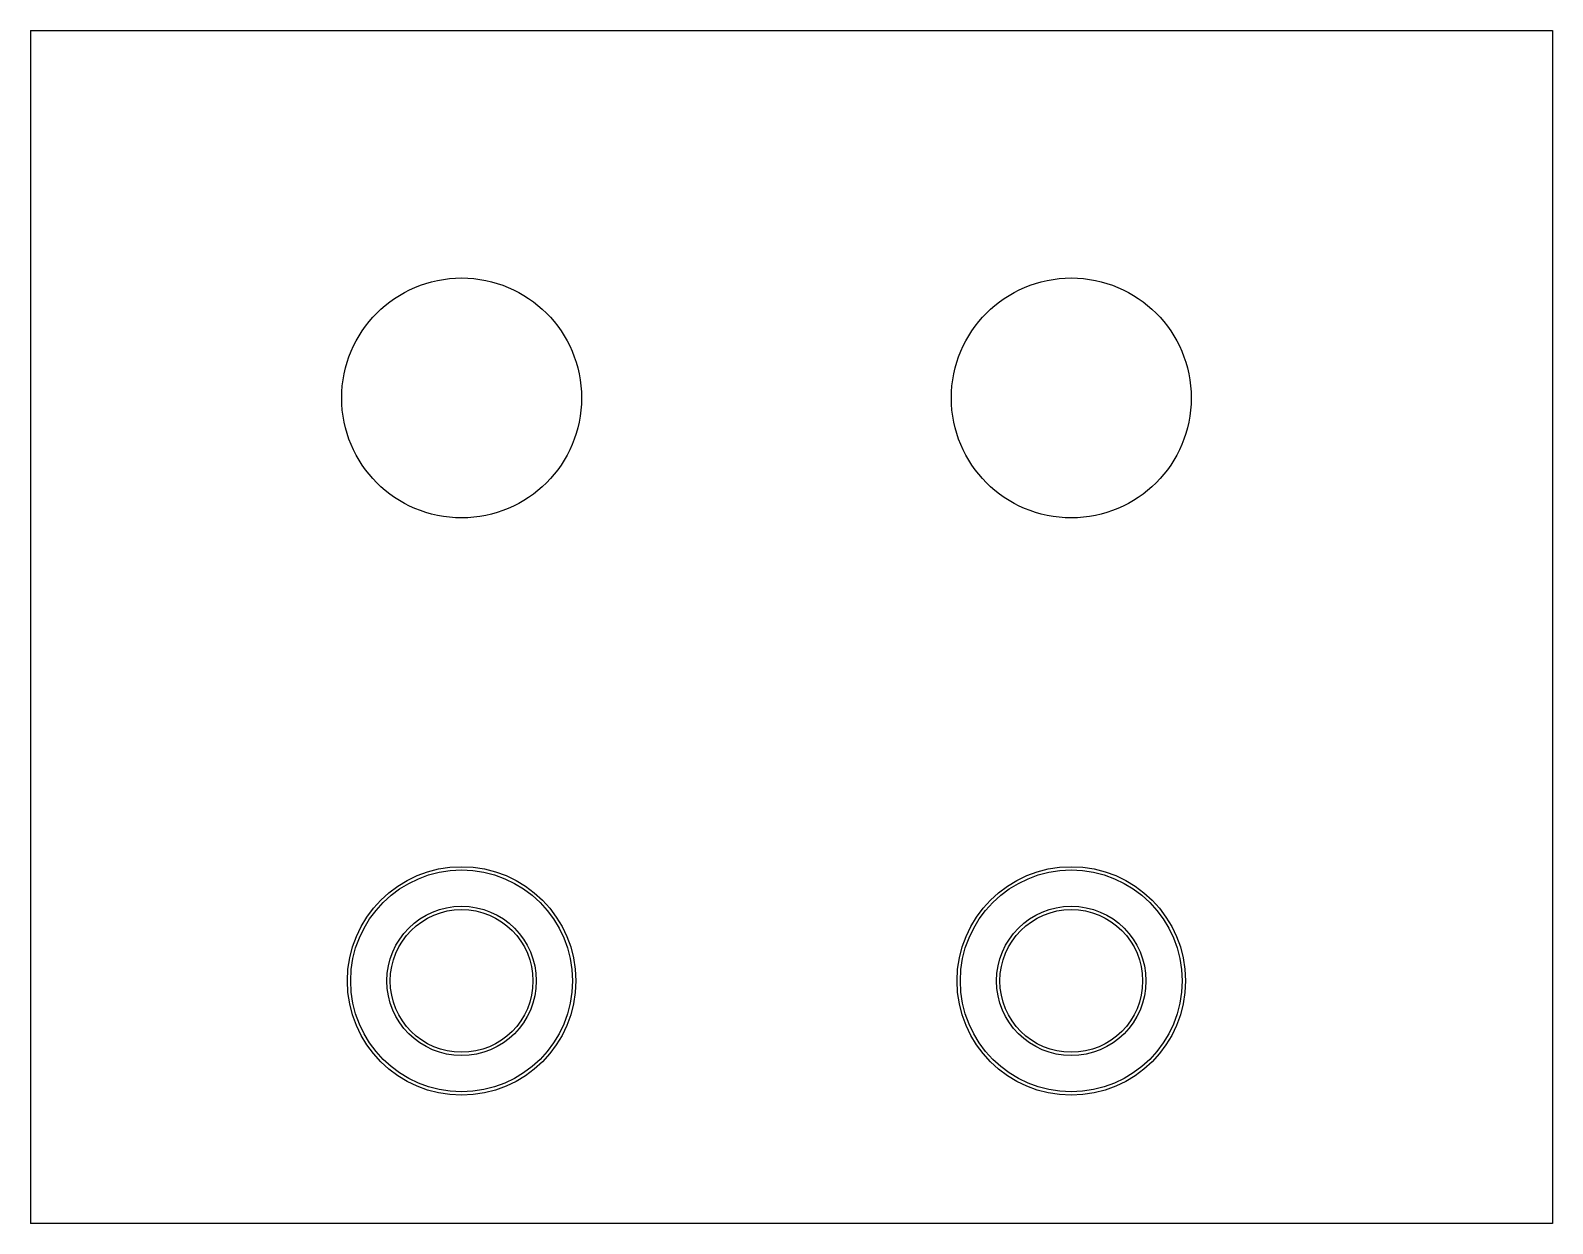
# Model space of a CAD drawing. Extents: x 16296675204 to 16296683393, y -37409618576 to -37409617244.
# Drawn here: x 16296675420.6 to 16296675474, y -37409617676.6 to -37409617634.8 of the extents above; entities that cross this region are included whole.
import ezdxf

# ---------------------------------------------------------------- set-up
doc = ezdxf.new("R2010")
doc.units = 0
doc.header["$LTSCALE"] = 10
doc.header["$MEASUREMENT"] = 0
doc.layers.get('0').update_dxf_attribs({"linetype": 'CONTINUOUS'})
doc.layers.add('1', color=7, linetype='CONTINUOUS')

msp = doc.modelspace()

# ---------------------------------------------------------------- linework, layer by layer
at = {"color": 9, "linetype": 'Continuous'}
for centre, radius in [((16296675435.746571, -37409617647.684097), 4.2), ((16296675457.101681, -37409617647.684097), 4.2), ((16296675435.746571, -37409617668.096489), 4.000484), ((16296675435.746571, -37409617668.096489), 3.885546), ((16296675457.101681, -37409617668.096489), 4.000484), ((16296675457.101681, -37409617668.096489), 3.885546), ((16296675435.746571, -37409617668.096489), 2.615423), ((16296675457.101681, -37409617668.096489), 2.615423)]:
    msp.add_circle(centre, radius, dxfattribs=at)
at = {"color": 7, "linetype": 'Continuous'}
for centre in [(16296675435.746571, -37409617668.096489), (16296675457.101681, -37409617668.096489)]:
    msp.add_circle(centre, 2.5, dxfattribs=at)
at = {"layer": '1'}
for p, q in [((16296675420.644051, -37409617634.817307), (16296675473.960421, -37409617634.817307)), ((16296675420.644051, -37409617634.817307), (16296675420.644051, -37409617676.591347)), ((16296675473.960421, -37409617634.817307), (16296675473.960421, -37409617676.591347)), ((16296675473.960421, -37409617676.591347), (16296675420.644051, -37409617676.591347))]:
    msp.add_line(p, q, dxfattribs=at)

doc.saveas('drawing.dxf')
